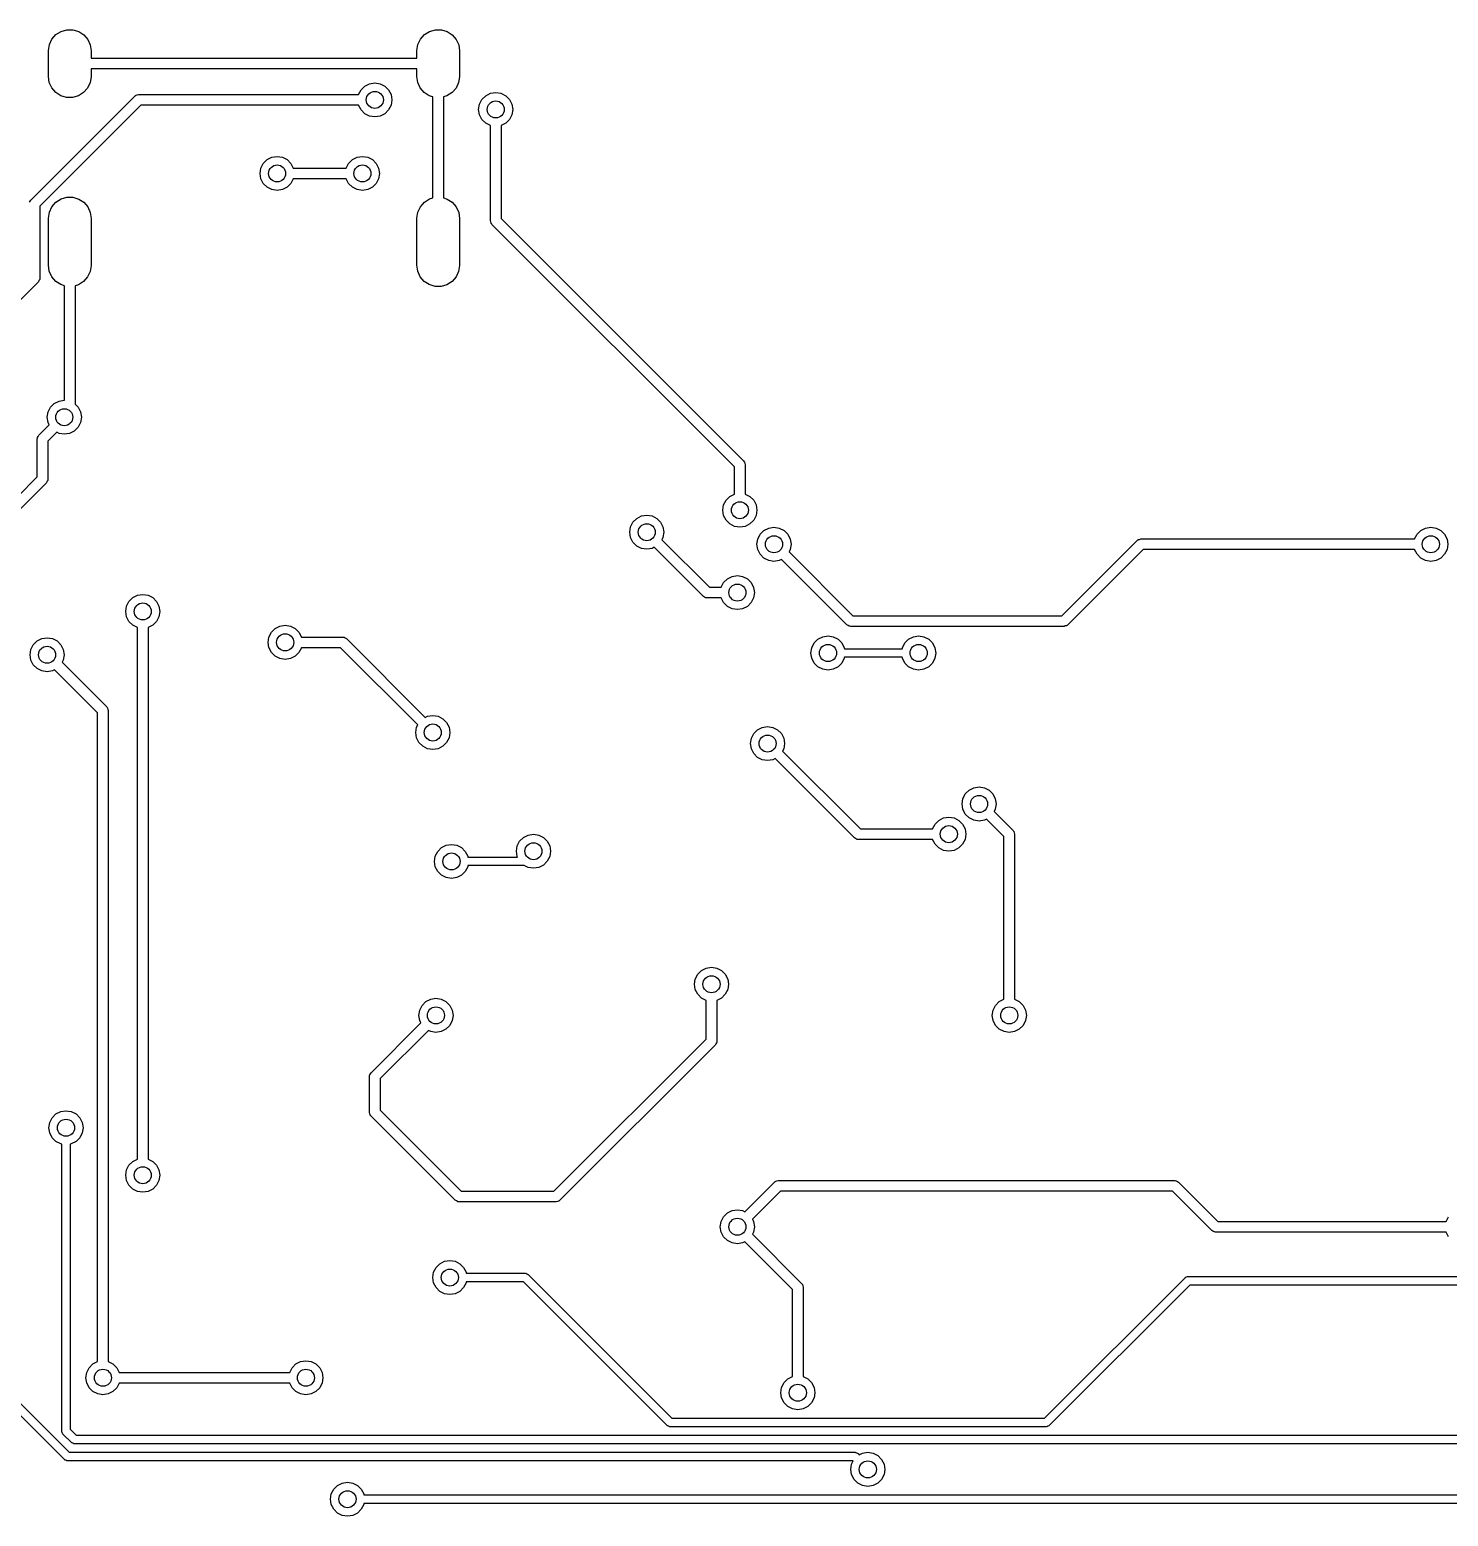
# Model space of a CAD drawing. Extents: x 3.47 to 9.53, y -3.06 to -0.6.
# Drawn here: x 4.171 to 5.481, y -1.968 to -0.596 of the extents above; entities that cross this region are included whole.
import ezdxf

# ---------------------------------------------------------------- set-up
doc = ezdxf.new("R2010")
doc.units = 0
doc.header["$MEASUREMENT"] = 0
doc.layers.add('BLACK', color=7, linetype='CONTINUOUS')

msp = doc.modelspace()

# ---------------------------------------------------------------- linework, layer by layer
at = {"layer": 'BLACK', "linetype": 'CONTINUOUS'}
for p, q in [((4.19175, -0.60435), (4.19544, -0.600166)), ((4.19544, -0.600166), (4.20016, -0.597188)), ((4.20016, -0.597188), (4.20553, -0.595654)), ((4.20553, -0.595654), (4.21111, -0.595688)), ((4.21111, -0.595688), (4.21646, -0.597288)), ((4.21646, -0.597288), (4.22114, -0.600323)), ((4.22114, -0.600323), (4.22478, -0.604551)), ((4.5319, -0.60435), (4.5356, -0.600166)), ((4.5356, -0.600166), (4.54032, -0.597188)), ((4.54032, -0.597188), (4.54569, -0.595654)), ((4.54569, -0.595654), (4.55127, -0.595688)), ((4.55127, -0.595688), (4.55661, -0.597288)), ((4.55661, -0.597288), (4.5613, -0.600323)), ((4.5613, -0.600323), (4.56494, -0.604551)), ((4.18851, -0.615157), (4.18852, -0.614917)), ((4.18851, -0.638779), (4.18851, -0.615157)), ((4.18852, -0.614917), (4.18938, -0.609402)), ((4.18938, -0.609402), (4.19175, -0.60435)), ((4.22478, -0.604551), (4.22709, -0.609632)), ((4.22709, -0.609632), (4.22789, -0.615157)), ((4.22789, -0.615157), (4.22789, -0.622047)), ((4.52867, -0.614917), (4.52953, -0.609402)), ((4.52867, -0.615157), (4.52867, -0.614917)), ((4.52867, -0.622047), (4.52867, -0.615157)), ((4.52953, -0.609402), (4.5319, -0.60435)), ((4.56494, -0.604551), (4.56725, -0.609632)), ((4.56725, -0.609632), (4.56804, -0.615157)), ((4.56804, -0.615157), (4.56804, -0.638779)), ((4.22789, -0.622047), (4.52867, -0.622047)), ((4.18931, -0.644304), (4.18851, -0.638779)), ((4.19162, -0.649385), (4.18931, -0.644304)), ((4.22702, -0.644535), (4.22465, -0.649587)), ((4.22788, -0.63902), (4.22702, -0.644535)), ((4.22789, -0.638779), (4.22788, -0.63902)), ((4.52867, -0.631889), (4.22789, -0.631889)), ((4.22789, -0.631889), (4.22789, -0.638779)), ((4.48496, -0.645475), (4.48983, -0.644705)), ((4.48983, -0.644705), (4.49469, -0.645475)), ((4.52867, -0.638779), (4.52867, -0.631889)), ((4.52946, -0.644304), (4.52867, -0.638779)), ((4.53177, -0.649385), (4.52946, -0.644304)), ((4.56718, -0.644535), (4.56481, -0.649587)), ((4.56804, -0.63902), (4.56718, -0.644535)), ((4.56804, -0.638779), (4.56804, -0.63902)), ((4.17226, -0.752956), (4.26824, -0.656973)), ((4.19526, -0.653613), (4.19162, -0.649385)), ((4.19994, -0.656649), (4.19526, -0.653613)), ((4.20529, -0.658248), (4.19994, -0.656649)), ((4.21087, -0.658282), (4.20529, -0.658248)), ((4.21624, -0.656748), (4.21087, -0.658282)), ((4.22096, -0.65377), (4.21624, -0.656748)), ((4.22465, -0.649587), (4.22096, -0.65377)), ((4.26824, -0.656973), (4.26894, -0.656449)), ((4.26894, -0.656449), (4.26906, -0.656311)), ((4.26906, -0.656311), (4.26917, -0.65628)), ((4.26917, -0.65628), (4.26937, -0.656128)), ((4.26937, -0.656128), (4.27056, -0.655873)), ((4.27056, -0.655873), (4.27172, -0.655531)), ((4.27172, -0.655531), (4.47488, -0.655531)), ((4.47488, -0.655531), (4.47709, -0.651196)), ((4.47709, -0.651196), (4.48057, -0.647712)), ((4.48057, -0.647712), (4.48496, -0.645475)), ((4.49469, -0.645475), (4.49908, -0.647712)), ((4.49908, -0.647712), (4.50257, -0.651196)), ((4.50257, -0.651196), (4.5048, -0.655586)), ((4.5048, -0.655586), (4.50558, -0.660453)), ((4.53542, -0.653613), (4.53177, -0.649385)), ((4.5401, -0.656649), (4.53542, -0.653613)), ((4.54344, -0.657646), (4.5401, -0.656649)), ((4.54344, -0.751022), (4.54344, -0.657646)), ((4.5564, -0.656748), (4.55328, -0.657639)), ((4.55328, -0.657639), (4.55328, -0.751014)), ((4.56112, -0.65377), (4.5564, -0.656748)), ((4.56481, -0.649587), (4.56112, -0.65377)), ((4.58864, -0.660035), (4.59212, -0.656551)), ((4.59212, -0.656551), (4.59651, -0.654314)), ((4.59651, -0.654314), (4.60138, -0.653543)), ((4.60138, -0.653543), (4.60624, -0.654314)), ((4.60624, -0.654314), (4.61063, -0.656551)), ((4.61063, -0.656551), (4.61412, -0.660035)), ((4.27376, -0.665374), (4.18066, -0.758474)), ((4.47488, -0.665374), (4.27376, -0.665374)), ((4.47709, -0.669709), (4.47488, -0.665374)), ((4.48057, -0.673193), (4.47709, -0.669709)), ((4.50257, -0.669709), (4.49908, -0.673193)), ((4.5048, -0.665319), (4.50257, -0.669709)), ((4.50558, -0.660453), (4.5048, -0.665319)), ((4.58563, -0.669291), (4.5864, -0.664425)), ((4.5864, -0.674157), (4.58563, -0.669291)), ((4.5864, -0.664425), (4.58864, -0.660035)), ((4.61412, -0.660035), (4.61635, -0.664425)), ((4.61635, -0.664425), (4.61712, -0.669291)), ((4.61712, -0.669291), (4.61635, -0.674157)), ((4.48496, -0.67543), (4.48057, -0.673193)), ((4.48983, -0.676201), (4.48496, -0.67543)), ((4.49469, -0.67543), (4.48983, -0.676201)), ((4.49908, -0.673193), (4.49469, -0.67543)), ((4.58864, -0.678547), (4.5864, -0.674157)), ((4.59212, -0.682031), (4.58864, -0.678547)), ((4.59645, -0.68424), (4.59212, -0.682031)), ((4.59645, -0.771968), (4.59645, -0.68424)), ((4.61063, -0.682031), (4.6063, -0.68424)), ((4.6063, -0.68424), (4.6063, -0.76993)), ((4.61412, -0.678547), (4.61063, -0.682031)), ((4.61635, -0.674157), (4.61412, -0.678547)), ((4.39035, -0.715606), (4.39474, -0.713369)), ((4.39474, -0.713369), (4.39961, -0.712598)), ((4.39961, -0.712598), (4.40447, -0.713369)), ((4.40447, -0.713369), (4.40886, -0.715606)), ((4.46909, -0.715606), (4.47348, -0.713369)), ((4.47348, -0.713369), (4.47835, -0.712598)), ((4.47835, -0.712598), (4.48321, -0.713369)), ((4.48321, -0.713369), (4.4876, -0.715606)), ((4.38386, -0.728346), (4.38463, -0.72348)), ((4.38463, -0.72348), (4.38687, -0.71909)), ((4.38687, -0.71909), (4.39035, -0.715606)), ((4.40886, -0.715606), (4.41235, -0.71909)), ((4.41235, -0.71909), (4.41456, -0.723425)), ((4.41456, -0.723425), (4.4634, -0.723425)), ((4.4634, -0.723425), (4.46561, -0.71909)), ((4.46561, -0.71909), (4.46909, -0.715606)), ((4.4876, -0.715606), (4.49109, -0.71909)), ((4.49109, -0.71909), (4.49332, -0.72348)), ((4.49332, -0.72348), (4.49409, -0.728346)), ((4.38463, -0.733213), (4.38386, -0.728346)), ((4.38687, -0.737603), (4.38463, -0.733213)), ((4.39035, -0.741087), (4.38687, -0.737603)), ((4.39474, -0.743324), (4.39035, -0.741087)), ((4.40886, -0.741087), (4.40447, -0.743324)), ((4.41235, -0.737603), (4.40886, -0.741087)), ((4.41456, -0.733268), (4.41235, -0.737603)), ((4.4634, -0.733268), (4.41456, -0.733268)), ((4.46561, -0.737603), (4.4634, -0.733268)), ((4.46909, -0.741087), (4.46561, -0.737603)), ((4.47348, -0.743324), (4.46909, -0.741087)), ((4.4876, -0.741087), (4.48321, -0.743324)), ((4.49109, -0.737603), (4.4876, -0.741087)), ((4.49332, -0.733213), (4.49109, -0.737603)), ((4.49409, -0.728346), (4.49332, -0.733213)), ((4.17102, -0.755038), (4.17168, -0.75402)), ((4.17168, -0.75402), (4.17226, -0.752956)), ((4.19175, -0.759074), (4.19544, -0.754891)), ((4.19544, -0.754891), (4.20016, -0.751912)), ((4.20016, -0.751912), (4.20553, -0.750379)), ((4.20553, -0.750379), (4.21111, -0.750413)), ((4.21111, -0.750413), (4.21646, -0.752012)), ((4.21646, -0.752012), (4.22114, -0.755048)), ((4.22114, -0.755048), (4.22478, -0.759276)), ((4.39961, -0.744094), (4.39474, -0.743324)), ((4.40447, -0.743324), (4.39961, -0.744094)), ((4.47835, -0.744094), (4.47348, -0.743324)), ((4.48321, -0.743324), (4.47835, -0.744094)), ((4.5319, -0.759074), (4.5356, -0.754891)), ((4.5356, -0.754891), (4.54032, -0.751912)), ((4.54032, -0.751912), (4.54344, -0.751022)), ((4.55328, -0.751014), (4.55661, -0.752012)), ((4.55661, -0.752012), (4.5613, -0.755048)), ((4.5613, -0.755048), (4.56494, -0.759276)), ((4.18066, -0.758474), (4.18066, -0.824928)), ((4.18852, -0.769641), (4.18938, -0.764126)), ((4.18938, -0.764126), (4.19175, -0.759074)), ((4.22478, -0.759276), (4.22709, -0.764357)), ((4.22709, -0.764357), (4.22789, -0.769882)), ((4.52867, -0.769641), (4.52953, -0.764126)), ((4.52953, -0.764126), (4.5319, -0.759074)), ((4.56494, -0.759276), (4.56725, -0.764357)), ((4.56725, -0.764357), (4.56804, -0.769882)), ((4.18851, -0.769882), (4.18852, -0.769641)), ((4.18851, -0.813189), (4.18851, -0.769882)), ((4.22789, -0.769882), (4.22789, -0.813189)), ((4.52867, -0.769882), (4.52867, -0.769641)), ((4.52867, -0.813189), (4.52867, -0.769882)), ((4.56804, -0.769882), (4.56804, -0.813189)), ((4.5968, -0.773132), (4.59645, -0.771968)), ((4.59705, -0.774317), (4.5968, -0.773132)), ((4.5972, -0.774521), (4.59705, -0.774317)), ((4.59723, -0.774627), (4.5972, -0.774521)), ((4.59737, -0.774746), (4.59723, -0.774627)), ((4.5979, -0.775448), (4.59737, -0.774746)), ((4.82185, -0.999403), (4.5979, -0.775448)), ((4.6063, -0.76993), (4.83025, -0.993884)), ((4.18931, -0.818714), (4.18851, -0.813189)), ((4.19162, -0.823794), (4.18931, -0.818714)), ((4.22702, -0.818944), (4.22465, -0.823996)), ((4.22788, -0.813429), (4.22702, -0.818944)), ((4.22789, -0.813189), (4.22788, -0.813429)), ((4.52946, -0.818714), (4.52867, -0.813189)), ((4.53177, -0.823794), (4.52946, -0.818714)), ((4.56718, -0.818944), (4.56481, -0.823996)), ((4.56804, -0.813429), (4.56718, -0.818944)), ((4.56804, -0.813189), (4.56804, -0.813429)), ((4.17922, -0.828408), (4.09154, -0.916091)), ((4.1798, -0.827344), (4.17922, -0.828408)), ((4.18046, -0.826326), (4.1798, -0.827344)), ((4.18049, -0.826074), (4.18046, -0.826326)), ((4.18055, -0.825976), (4.18049, -0.826074)), ((4.18066, -0.824928), (4.18053, -0.825795)), ((4.18053, -0.825795), (4.18055, -0.825976)), ((4.19526, -0.828023), (4.19162, -0.823794)), ((4.19994, -0.831058), (4.19526, -0.828023)), ((4.20328, -0.832056), (4.19994, -0.831058)), ((4.20328, -0.937816), (4.20328, -0.832056)), ((4.21624, -0.831158), (4.21312, -0.832049)), ((4.21312, -0.832049), (4.21312, -0.941518)), ((4.22096, -0.82818), (4.21624, -0.831158)), ((4.22465, -0.823996), (4.22096, -0.82818)), ((4.53542, -0.828023), (4.53177, -0.823794)), ((4.5401, -0.831058), (4.53542, -0.828023)), ((4.54545, -0.832657), (4.5401, -0.831058)), ((4.55103, -0.832692), (4.54545, -0.832657)), ((4.5564, -0.831158), (4.55103, -0.832692)), ((4.56112, -0.82818), (4.5564, -0.831158)), ((4.56481, -0.823996), (4.56112, -0.82818)), ((4.18817, -0.948677), (4.19041, -0.944287)), ((4.19041, -0.944287), (4.19389, -0.940803)), ((4.19389, -0.940803), (4.19828, -0.938566)), ((4.19828, -0.938566), (4.20315, -0.937795)), ((4.20315, -0.937795), (4.20328, -0.937816)), ((4.21312, -0.941518), (4.21589, -0.944287)), ((4.21589, -0.944287), (4.21813, -0.948677)), ((4.17963, -0.970105), (4.18924, -0.960497)), ((4.1874, -0.953543), (4.18817, -0.948677)), ((4.18817, -0.95841), (4.1874, -0.953543)), ((4.18924, -0.960497), (4.18817, -0.95841)), ((4.21813, -0.95841), (4.21589, -0.9628)), ((4.21813, -0.948677), (4.2189, -0.953543)), ((4.2189, -0.953543), (4.21813, -0.95841)), ((4.17819, -0.973585), (4.17831, -0.972718)), ((4.17819, -1.00855), (4.17819, -0.973585)), ((4.1783, -0.972537), (4.17835, -0.97244)), ((4.17831, -0.972718), (4.1783, -0.972537)), ((4.17835, -0.97244), (4.17839, -0.972188)), ((4.17839, -0.972188), (4.17905, -0.971169)), ((4.17905, -0.971169), (4.17963, -0.970105)), ((4.1962, -0.967457), (4.18803, -0.975624)), ((4.19828, -0.968521), (4.1962, -0.967457)), ((4.20315, -0.969291), (4.19828, -0.968521)), ((4.20802, -0.968521), (4.20315, -0.969291)), ((4.21241, -0.966284), (4.20802, -0.968521)), ((4.21589, -0.9628), (4.21241, -0.966284)), ((4.18803, -0.975624), (4.18803, -1.01059)), ((4.82185, -1.02442), (4.82185, -0.999403)), ((4.83025, -0.993884), (4.83078, -0.994587)), ((4.83078, -0.994587), (4.83091, -0.994706)), ((4.83091, -0.994706), (4.83094, -0.994812)), ((4.83094, -0.994812), (4.8311, -0.995016)), ((4.8311, -0.995016), (4.83135, -0.996201)), ((4.83135, -0.996201), (4.83169, -0.997364)), ((4.83169, -0.997364), (4.83169, -1.02442)), ((4.08707, -1.09967), (4.17819, -1.00855)), ((4.18659, -1.01407), (4.09547, -1.10519)), ((4.18717, -1.01301), (4.18659, -1.01407)), ((4.18783, -1.01199), (4.18717, -1.01301)), ((4.18786, -1.01174), (4.18783, -1.01199)), ((4.18792, -1.01164), (4.18786, -1.01174)), ((4.18803, -1.01059), (4.1879, -1.01146)), ((4.1879, -1.01146), (4.18792, -1.01164)), ((4.81403, -1.03011), (4.81752, -1.02663)), ((4.81752, -1.02663), (4.82185, -1.02442)), ((4.83169, -1.02442), (4.83603, -1.02663)), ((4.83603, -1.02663), (4.83951, -1.03011)), ((4.81102, -1.03937), (4.81179, -1.0345)), ((4.81179, -1.04424), (4.81102, -1.03937)), ((4.81179, -1.0345), (4.81403, -1.03011)), ((4.83951, -1.03011), (4.84175, -1.0345)), ((4.84175, -1.0345), (4.84252, -1.03937)), ((4.84252, -1.03937), (4.84175, -1.04424)), ((4.72506, -1.05971), (4.72583, -1.05484)), ((4.72583, -1.05484), (4.72807, -1.05045)), ((4.72807, -1.05045), (4.73155, -1.04697)), ((4.73155, -1.04697), (4.73595, -1.04473)), ((4.73595, -1.04473), (4.74081, -1.04396)), ((4.74081, -1.04396), (4.74568, -1.04473)), ((4.74568, -1.04473), (4.75007, -1.04697)), ((4.75007, -1.04697), (4.75355, -1.05045)), ((4.75355, -1.05045), (4.75579, -1.05484)), ((4.75579, -1.05484), (4.75656, -1.05971)), ((4.81403, -1.04863), (4.81179, -1.04424)), ((4.81752, -1.05211), (4.81403, -1.04863)), ((4.82191, -1.05435), (4.81752, -1.05211)), ((4.82677, -1.05512), (4.82191, -1.05435)), ((4.83164, -1.05435), (4.82677, -1.05512)), ((4.83603, -1.05211), (4.83164, -1.05435)), ((4.83951, -1.04863), (4.83603, -1.05211)), ((4.84175, -1.04424), (4.83951, -1.04863)), ((4.84901, -1.05813), (4.8534, -1.05589)), ((4.8534, -1.05589), (4.85827, -1.05512)), ((4.85827, -1.05512), (4.86313, -1.05589)), ((4.86313, -1.05589), (4.86752, -1.05813)), ((5.45531, -1.05813), (5.4597, -1.05589)), ((5.4597, -1.05589), (5.46457, -1.05512)), ((5.46457, -1.05512), (5.46943, -1.05589)), ((5.46943, -1.05589), (5.47382, -1.05813)), ((4.72583, -1.06458), (4.72506, -1.05971)), ((4.72807, -1.06897), (4.72583, -1.06458)), ((4.73155, -1.07245), (4.72807, -1.06897)), ((4.75579, -1.06458), (4.75473, -1.06666)), ((4.75473, -1.06666), (4.79862, -1.11056)), ((4.75656, -1.05971), (4.75579, -1.06458)), ((4.84252, -1.07087), (4.84329, -1.066)), ((4.84329, -1.066), (4.84553, -1.06161)), ((4.84553, -1.06161), (4.84901, -1.05813)), ((4.86752, -1.05813), (4.87101, -1.06161)), ((4.87101, -1.06161), (4.87324, -1.066)), ((4.87324, -1.066), (4.87402, -1.07087)), ((5.12397, -1.13679), (5.19337, -1.06739)), ((5.19337, -1.06739), (5.19407, -1.06686)), ((5.19407, -1.06686), (5.19419, -1.06672)), ((5.19419, -1.06672), (5.1943, -1.06669)), ((5.1943, -1.06669), (5.1945, -1.06654)), ((5.1945, -1.06654), (5.19569, -1.06629)), ((5.19569, -1.06629), (5.19685, -1.06594)), ((5.19685, -1.06594), (5.44962, -1.06594)), ((5.44962, -1.06594), (5.45183, -1.06161)), ((5.45183, -1.06161), (5.45531, -1.05813)), ((5.47382, -1.05813), (5.47731, -1.06161)), ((5.47731, -1.06161), (5.47954, -1.066)), ((5.47954, -1.066), (5.48031, -1.07087)), ((4.73595, -1.07469), (4.73155, -1.07245)), ((4.74081, -1.07546), (4.73595, -1.07469)), ((4.74568, -1.07469), (4.74081, -1.07546)), ((4.74777, -1.07362), (4.74568, -1.07469)), ((4.79311, -1.11896), (4.74777, -1.07362)), ((4.84329, -1.07573), (4.84252, -1.07087)), ((4.84553, -1.08012), (4.84329, -1.07573)), ((4.84901, -1.08361), (4.84553, -1.08012)), ((4.8534, -1.08584), (4.84901, -1.08361)), ((4.87324, -1.07573), (4.87218, -1.07782)), ((4.87218, -1.07782), (4.93115, -1.13679)), ((4.87402, -1.07087), (4.87324, -1.07573)), ((5.19889, -1.07579), (5.12948, -1.14519)), ((5.44962, -1.07579), (5.19889, -1.07579)), ((5.45183, -1.08012), (5.44962, -1.07579)), ((5.45531, -1.08361), (5.45183, -1.08012)), ((5.4597, -1.08584), (5.45531, -1.08361)), ((5.47382, -1.08361), (5.46943, -1.08584)), ((5.47731, -1.08012), (5.47382, -1.08361)), ((5.47954, -1.07573), (5.47731, -1.08012)), ((5.48031, -1.07087), (5.47954, -1.07573)), ((4.85827, -1.08661), (4.8534, -1.08584)), ((4.86313, -1.08584), (4.85827, -1.08661)), ((4.86522, -1.08478), (4.86313, -1.08584)), ((4.92563, -1.14519), (4.86522, -1.08478)), ((5.46457, -1.08661), (5.4597, -1.08584)), ((5.46943, -1.08584), (5.46457, -1.08661)), ((4.79862, -1.11056), (4.80952, -1.11056)), ((4.80952, -1.11056), (4.81173, -1.10623)), ((4.81173, -1.10623), (4.81522, -1.10274)), ((4.81522, -1.10274), (4.81961, -1.10051)), ((4.81961, -1.10051), (4.82447, -1.09974)), ((4.82447, -1.09974), (4.82934, -1.10051)), ((4.82934, -1.10051), (4.83373, -1.10274)), ((4.83373, -1.10274), (4.83721, -1.10623)), ((4.83721, -1.10623), (4.83945, -1.11062)), ((4.83945, -1.11062), (4.84022, -1.11549)), ((4.26061, -1.12803), (4.26285, -1.12364)), ((4.26285, -1.12364), (4.26633, -1.12015)), ((4.26633, -1.12015), (4.27072, -1.11792)), ((4.27072, -1.11792), (4.27559, -1.11715)), ((4.27559, -1.11715), (4.28045, -1.11792)), ((4.28045, -1.11792), (4.28484, -1.12015)), ((4.28484, -1.12015), (4.28833, -1.12364)), ((4.28833, -1.12364), (4.29057, -1.12803)), ((4.79417, -1.11955), (4.79311, -1.11896)), ((4.79519, -1.1202), (4.79417, -1.11955)), ((4.79544, -1.12024), (4.79519, -1.1202)), ((4.79554, -1.12029), (4.79544, -1.12024)), ((4.79572, -1.12028), (4.79554, -1.12029)), ((4.79659, -1.12041), (4.79572, -1.12028)), ((4.80952, -1.12041), (4.79659, -1.12041)), ((4.81173, -1.12474), (4.80952, -1.12041)), ((4.81522, -1.12823), (4.81173, -1.12474)), ((4.83721, -1.12474), (4.83373, -1.12823)), ((4.83945, -1.12035), (4.83721, -1.12474)), ((4.84022, -1.11549), (4.83945, -1.12035)), ((4.25984, -1.13289), (4.26061, -1.12803)), ((4.26061, -1.13776), (4.25984, -1.13289)), ((4.26285, -1.14215), (4.26061, -1.13776)), ((4.29057, -1.13776), (4.28833, -1.14215)), ((4.29057, -1.12803), (4.29134, -1.13289)), ((4.29134, -1.13289), (4.29057, -1.13776)), ((4.81961, -1.13046), (4.81522, -1.12823)), ((4.82447, -1.13123), (4.81961, -1.13046)), ((4.82934, -1.13046), (4.82447, -1.13123)), ((4.83373, -1.12823), (4.82934, -1.13046)), ((4.93115, -1.13679), (5.12397, -1.13679)), ((4.26633, -1.14563), (4.26285, -1.14215)), ((4.27067, -1.14784), (4.26633, -1.14563)), ((4.27067, -1.6386), (4.27067, -1.14784)), ((4.28484, -1.14563), (4.28051, -1.14784)), ((4.28051, -1.14784), (4.28051, -1.63859)), ((4.28833, -1.14215), (4.28484, -1.14563)), ((4.39207, -1.15655), (4.39431, -1.15216)), ((4.39431, -1.15216), (4.39779, -1.14868)), ((4.39779, -1.14868), (4.40218, -1.14644)), ((4.40218, -1.14644), (4.40705, -1.14567)), ((4.40705, -1.14567), (4.41191, -1.14644)), ((4.41191, -1.14644), (4.4163, -1.14868)), ((4.4163, -1.14868), (4.41979, -1.15216)), ((4.41979, -1.15216), (4.422, -1.1565)), ((4.9267, -1.14577), (4.92563, -1.14519)), ((4.92772, -1.14643), (4.9267, -1.14577)), ((4.92797, -1.14647), (4.92772, -1.14643)), ((4.92807, -1.14652), (4.92797, -1.14647)), ((4.92825, -1.14651), (4.92807, -1.14652)), ((4.92911, -1.14663), (4.92825, -1.14651)), ((5.126, -1.14663), (4.92911, -1.14663)), ((5.12717, -1.14629), (5.126, -1.14663)), ((5.12835, -1.14604), (5.12717, -1.14629)), ((5.12856, -1.14589), (5.12835, -1.14604)), ((5.12866, -1.14585), (5.12856, -1.14589)), ((5.12878, -1.14572), (5.12866, -1.14585)), ((5.12948, -1.14519), (5.12878, -1.14572)), ((4.17228, -1.168), (4.17452, -1.16361)), ((4.17452, -1.16361), (4.178, -1.16013)), ((4.178, -1.16013), (4.18239, -1.15789)), ((4.18239, -1.15789), (4.18726, -1.15712)), ((4.18726, -1.15712), (4.19213, -1.15789)), ((4.19213, -1.15789), (4.19652, -1.16013)), ((4.19652, -1.16013), (4.2, -1.16361)), ((4.2, -1.16361), (4.20224, -1.168)), ((4.3913, -1.16142), (4.39207, -1.15655)), ((4.39207, -1.16628), (4.3913, -1.16142)), ((4.39431, -1.17067), (4.39207, -1.16628)), ((4.422, -1.16634), (4.41979, -1.17067)), ((4.422, -1.1565), (4.46006, -1.1565)), ((4.45802, -1.16634), (4.422, -1.16634)), ((4.52939, -1.23771), (4.45802, -1.16634)), ((4.46006, -1.1565), (4.46093, -1.15662)), ((4.46093, -1.15662), (4.46111, -1.15661)), ((4.46111, -1.15661), (4.4612, -1.15666)), ((4.4612, -1.15666), (4.46146, -1.1567)), ((4.46146, -1.1567), (4.46248, -1.15736)), ((4.46248, -1.15736), (4.46354, -1.15794)), ((4.46354, -1.15794), (4.53635, -1.23075)), ((4.89239, -1.17126), (4.89316, -1.16639)), ((4.89316, -1.16639), (4.89539, -1.162)), ((4.89539, -1.162), (4.89888, -1.15852)), ((4.89888, -1.15852), (4.90327, -1.15628)), ((4.90327, -1.15628), (4.90813, -1.15551)), ((4.90813, -1.15551), (4.913, -1.15628)), ((4.913, -1.15628), (4.91739, -1.15852)), ((4.91739, -1.15852), (4.92087, -1.162)), ((4.92087, -1.162), (4.92311, -1.16639)), ((4.92311, -1.16639), (4.92326, -1.16732)), ((4.97667, -1.16732), (4.97682, -1.16639)), ((4.97682, -1.16639), (4.97906, -1.162)), ((4.97906, -1.162), (4.98254, -1.15852)), ((4.98254, -1.15852), (4.98693, -1.15628)), ((4.98693, -1.15628), (4.9918, -1.15551)), ((4.9918, -1.15551), (4.99666, -1.15628)), ((4.99666, -1.15628), (5.00105, -1.15852)), ((5.00105, -1.15852), (5.00454, -1.162)), ((5.00454, -1.162), (5.00677, -1.16639)), ((5.00677, -1.16639), (5.00754, -1.17126)), ((4.17151, -1.17287), (4.17228, -1.168)), ((4.17228, -1.17773), (4.17151, -1.17287)), ((4.17452, -1.18212), (4.17228, -1.17773)), ((4.20224, -1.17773), (4.20117, -1.17982)), ((4.20117, -1.17982), (4.24232, -1.22097)), ((4.20224, -1.168), (4.20301, -1.17287)), ((4.20301, -1.17287), (4.20224, -1.17773)), ((4.39779, -1.17416), (4.39431, -1.17067)), ((4.40218, -1.17639), (4.39779, -1.17416)), ((4.40705, -1.17717), (4.40218, -1.17639)), ((4.41191, -1.17639), (4.40705, -1.17717)), ((4.4163, -1.17416), (4.41191, -1.17639)), ((4.41979, -1.17067), (4.4163, -1.17416)), ((4.89316, -1.17613), (4.89239, -1.17126)), ((4.89539, -1.18052), (4.89316, -1.17613)), ((4.89888, -1.184), (4.89539, -1.18052)), ((4.92087, -1.18052), (4.91739, -1.184)), ((4.92311, -1.17613), (4.92087, -1.18052)), ((4.92326, -1.1752), (4.92311, -1.17613)), ((4.92326, -1.16732), (4.97667, -1.16732)), ((4.97667, -1.1752), (4.92326, -1.1752)), ((4.97682, -1.17613), (4.97667, -1.1752)), ((4.97906, -1.18052), (4.97682, -1.17613)), ((4.98254, -1.184), (4.97906, -1.18052)), ((5.00454, -1.18052), (5.00105, -1.184)), ((5.00677, -1.17613), (5.00454, -1.18052)), ((5.00754, -1.17126), (5.00677, -1.17613)), ((4.178, -1.18561), (4.17452, -1.18212)), ((4.18239, -1.18784), (4.178, -1.18561)), ((4.18726, -1.18861), (4.18239, -1.18784)), ((4.19213, -1.18784), (4.18726, -1.18861)), ((4.19421, -1.18678), (4.19213, -1.18784)), ((4.23392, -1.22649), (4.19421, -1.18678)), ((4.90327, -1.18624), (4.89888, -1.184)), ((4.90813, -1.18701), (4.90327, -1.18624)), ((4.913, -1.18624), (4.90813, -1.18701)), ((4.91739, -1.184), (4.913, -1.18624)), ((4.98693, -1.18624), (4.98254, -1.184)), ((4.9918, -1.18701), (4.98693, -1.18624)), ((4.99666, -1.18624), (4.9918, -1.18701)), ((5.00105, -1.184), (4.99666, -1.18624)), ((4.24232, -1.22097), (4.24285, -1.22167)), ((4.24285, -1.22167), (4.24298, -1.22179)), ((4.24298, -1.22179), (4.24302, -1.2219)), ((4.23392, -1.8256), (4.23392, -1.22649)), ((4.24302, -1.2219), (4.24317, -1.2221)), ((4.24317, -1.2221), (4.24342, -1.22329)), ((4.24342, -1.22329), (4.24376, -1.22445)), ((4.24376, -1.22445), (4.24376, -1.8256)), ((4.53635, -1.23075), (4.53844, -1.22969)), ((4.53844, -1.22969), (4.54331, -1.22892)), ((4.54331, -1.22892), (4.54817, -1.22969)), ((4.54817, -1.22969), (4.55256, -1.23192)), ((4.55256, -1.23192), (4.55605, -1.23541)), ((4.55605, -1.23541), (4.55828, -1.2398)), ((4.52756, -1.24467), (4.52833, -1.2398)), ((4.52833, -1.24953), (4.52756, -1.24467)), ((4.52833, -1.2398), (4.52939, -1.23771)), ((4.55828, -1.2398), (4.55906, -1.24467)), ((4.55906, -1.24467), (4.55828, -1.24953)), ((4.83738, -1.25005), (4.83962, -1.24566)), ((4.83962, -1.24566), (4.8431, -1.24218)), ((4.8431, -1.24218), (4.84749, -1.23994)), ((4.84749, -1.23994), (4.85236, -1.23917)), ((4.85236, -1.23917), (4.85723, -1.23994)), ((4.85723, -1.23994), (4.86162, -1.24218)), ((4.86162, -1.24218), (4.8651, -1.24566)), ((4.8651, -1.24566), (4.86734, -1.25005)), ((4.53057, -1.25392), (4.52833, -1.24953)), ((4.53405, -1.25741), (4.53057, -1.25392)), ((4.53844, -1.25964), (4.53405, -1.25741)), ((4.54331, -1.26041), (4.53844, -1.25964)), ((4.54817, -1.25964), (4.54331, -1.26041)), ((4.55256, -1.25741), (4.54817, -1.25964)), ((4.55605, -1.25392), (4.55256, -1.25741)), ((4.55828, -1.24953), (4.55605, -1.25392)), ((4.83661, -1.25492), (4.83738, -1.25005)), ((4.83738, -1.25979), (4.83661, -1.25492)), ((4.83962, -1.26418), (4.83738, -1.25979)), ((4.86734, -1.25979), (4.86627, -1.26187)), ((4.86627, -1.26187), (4.93806, -1.33366)), ((4.86734, -1.25005), (4.86811, -1.25492)), ((4.86811, -1.25492), (4.86734, -1.25979)), ((4.8431, -1.26766), (4.83962, -1.26418)), ((4.84749, -1.2699), (4.8431, -1.26766)), ((4.85236, -1.27067), (4.84749, -1.2699)), ((4.85723, -1.2699), (4.85236, -1.27067)), ((4.85931, -1.26883), (4.85723, -1.2699)), ((4.93254, -1.34206), (4.85931, -1.26883)), ((5.03259, -1.30583), (5.03483, -1.30144)), ((5.03483, -1.30144), (5.03831, -1.29795)), ((5.03831, -1.29795), (5.0427, -1.29572)), ((5.0427, -1.29572), (5.04757, -1.29495)), ((5.04757, -1.29495), (5.05244, -1.29572)), ((5.05244, -1.29572), (5.05683, -1.29795)), ((5.05683, -1.29795), (5.06031, -1.30144)), ((5.06031, -1.30144), (5.06255, -1.30583)), ((5.03182, -1.31069), (5.03259, -1.30583)), ((5.03259, -1.31556), (5.03182, -1.31069)), ((5.03483, -1.31995), (5.03259, -1.31556)), ((5.06255, -1.31556), (5.06148, -1.31765)), ((5.06148, -1.31765), (5.07894, -1.3351)), ((5.06255, -1.30583), (5.06332, -1.31069)), ((5.06332, -1.31069), (5.06255, -1.31556)), ((5.00473, -1.33366), (5.00694, -1.32933)), ((5.00694, -1.32933), (5.01043, -1.32584)), ((5.01043, -1.32584), (5.01482, -1.3236)), ((5.01482, -1.3236), (5.01968, -1.32283)), ((5.01968, -1.32283), (5.02455, -1.3236)), ((5.02455, -1.3236), (5.02894, -1.32584)), ((5.02894, -1.32584), (5.03242, -1.32933)), ((5.03242, -1.32933), (5.03466, -1.33372)), ((5.03831, -1.32344), (5.03483, -1.31995)), ((5.0427, -1.32567), (5.03831, -1.32344)), ((5.04757, -1.32644), (5.0427, -1.32567)), ((5.05244, -1.32567), (5.04757, -1.32644)), ((5.05452, -1.32461), (5.05244, -1.32567)), ((5.07054, -1.34062), (5.05452, -1.32461)), ((4.62125, -1.34946), (4.62348, -1.34507)), ((4.62348, -1.34507), (4.62697, -1.34159)), ((4.62697, -1.34159), (4.63136, -1.33935)), ((4.63136, -1.33935), (4.63622, -1.33858)), ((4.63622, -1.33858), (4.64109, -1.33935)), ((4.64109, -1.33935), (4.64548, -1.34159)), ((4.64548, -1.34159), (4.64896, -1.34507)), ((4.64896, -1.34507), (4.6512, -1.34946)), ((4.93361, -1.34264), (4.93254, -1.34206)), ((4.93462, -1.3433), (4.93361, -1.34264)), ((4.93488, -1.34334), (4.93462, -1.3433)), ((4.93497, -1.34339), (4.93488, -1.34334)), ((4.93515, -1.34338), (4.93497, -1.34339)), ((4.93602, -1.3435), (4.93515, -1.34338)), ((5.00473, -1.3435), (4.93602, -1.3435)), ((4.93806, -1.33366), (5.00473, -1.33366)), ((5.00694, -1.34784), (5.00473, -1.3435)), ((5.03466, -1.34345), (5.03242, -1.34784)), ((5.03466, -1.33372), (5.03543, -1.33858)), ((5.03543, -1.33858), (5.03466, -1.34345)), ((5.07054, -1.49096), (5.07054, -1.34062)), ((5.07894, -1.3351), (5.07946, -1.3358)), ((5.07946, -1.3358), (5.0796, -1.33592)), ((5.0796, -1.33592), (5.07963, -1.33603)), ((5.07963, -1.33603), (5.07978, -1.33623)), ((5.07978, -1.33623), (5.08004, -1.33742)), ((5.08004, -1.33742), (5.08038, -1.33858)), ((5.08038, -1.33858), (5.08038, -1.49096)), ((4.54482, -1.36372), (4.54559, -1.35885)), ((4.54559, -1.35885), (4.54783, -1.35446)), ((4.54783, -1.35446), (4.55131, -1.35097)), ((4.55131, -1.35097), (4.5557, -1.34874)), ((4.5557, -1.34874), (4.56057, -1.34797)), ((4.56057, -1.34797), (4.56543, -1.34874)), ((4.56543, -1.34874), (4.56982, -1.35097)), ((4.56982, -1.35097), (4.57331, -1.35446)), ((4.57331, -1.35446), (4.57554, -1.35885)), ((4.57554, -1.35885), (4.57569, -1.35978)), ((4.62048, -1.35433), (4.62125, -1.34946)), ((4.62125, -1.3592), (4.62048, -1.35433)), ((4.6512, -1.34946), (4.65197, -1.35433)), ((4.65197, -1.35433), (4.6512, -1.3592)), ((5.01043, -1.35132), (5.00694, -1.34784)), ((5.01482, -1.35356), (5.01043, -1.35132)), ((5.01968, -1.35433), (5.01482, -1.35356)), ((5.02455, -1.35356), (5.01968, -1.35433)), ((5.02894, -1.35132), (5.02455, -1.35356)), ((5.03242, -1.34784), (5.02894, -1.35132)), ((4.54559, -1.36858), (4.54482, -1.36372)), ((4.54783, -1.37297), (4.54559, -1.36858)), ((4.57554, -1.36858), (4.57331, -1.37297)), ((4.57569, -1.36765), (4.57554, -1.36858)), ((4.57569, -1.35978), (4.62154, -1.35978)), ((4.62684, -1.36765), (4.57569, -1.36765)), ((4.62154, -1.35978), (4.62125, -1.3592)), ((4.62714, -1.36755), (4.62684, -1.36765)), ((4.62746, -1.3676), (4.62714, -1.36755)), ((4.62773, -1.36746), (4.62746, -1.3676)), ((4.63136, -1.36931), (4.62773, -1.36746)), ((4.63622, -1.37008), (4.63136, -1.36931)), ((4.64109, -1.36931), (4.63622, -1.37008)), ((4.64548, -1.36707), (4.64109, -1.36931)), ((4.64896, -1.36359), (4.64548, -1.36707)), ((4.6512, -1.3592), (4.64896, -1.36359)), ((4.55131, -1.37646), (4.54783, -1.37297)), ((4.5557, -1.37869), (4.55131, -1.37646)), ((4.56057, -1.37946), (4.5557, -1.37869)), ((4.56543, -1.37869), (4.56057, -1.37946)), ((4.56982, -1.37646), (4.56543, -1.37869)), ((4.57331, -1.37297), (4.56982, -1.37646)), ((4.78559, -1.47235), (4.78783, -1.46796)), ((4.78783, -1.46796), (4.79131, -1.46448)), ((4.79131, -1.46448), (4.7957, -1.46224)), ((4.7957, -1.46224), (4.80057, -1.46147)), ((4.80057, -1.46147), (4.80544, -1.46224)), ((4.80544, -1.46224), (4.80983, -1.46448)), ((4.80983, -1.46448), (4.81331, -1.46796)), ((4.81331, -1.46796), (4.81555, -1.47235)), ((4.78482, -1.47722), (4.78559, -1.47235)), ((4.78559, -1.48208), (4.78482, -1.47722)), ((4.78783, -1.48647), (4.78559, -1.48208)), ((4.81555, -1.48208), (4.81331, -1.48647)), ((4.81555, -1.47235), (4.81632, -1.47722)), ((4.81632, -1.47722), (4.81555, -1.48208)), ((4.5335, -1.49665), (4.53698, -1.49316)), ((4.53698, -1.49316), (4.54137, -1.49093)), ((4.54137, -1.49093), (4.54624, -1.49016)), ((4.54624, -1.49016), (4.5511, -1.49093)), ((4.5511, -1.49093), (4.55549, -1.49316)), ((4.55549, -1.49316), (4.55898, -1.49665)), ((4.79131, -1.48996), (4.78783, -1.48647)), ((4.79565, -1.49217), (4.79131, -1.48996)), ((4.79565, -1.52777), (4.79565, -1.49217)), ((4.80983, -1.48996), (4.80549, -1.49217)), ((4.80549, -1.49217), (4.80549, -1.52981)), ((4.81331, -1.48647), (4.80983, -1.48996)), ((5.06272, -1.49665), (5.0662, -1.49316)), ((5.0662, -1.49316), (5.07054, -1.49096)), ((5.08038, -1.49096), (5.08471, -1.49316)), ((5.08471, -1.49316), (5.0882, -1.49665)), ((4.53049, -1.5059), (4.53126, -1.50104)), ((4.53126, -1.51077), (4.53049, -1.5059)), ((4.53126, -1.50104), (4.5335, -1.49665)), ((4.55898, -1.49665), (4.56122, -1.50104)), ((4.56122, -1.50104), (4.56199, -1.5059)), ((4.56199, -1.5059), (4.56122, -1.51077)), ((5.05971, -1.5059), (5.06048, -1.50104)), ((5.06048, -1.51077), (5.05971, -1.5059)), ((5.06048, -1.50104), (5.06272, -1.49665)), ((5.0882, -1.49665), (5.09043, -1.50104)), ((5.09043, -1.50104), (5.0912, -1.5059)), ((5.0912, -1.5059), (5.09043, -1.51077)), ((4.48635, -1.55884), (4.53232, -1.51286)), ((4.53928, -1.51982), (4.49475, -1.56435)), ((4.53232, -1.51286), (4.53126, -1.51077)), ((4.54137, -1.52088), (4.53928, -1.51982)), ((4.54624, -1.52165), (4.54137, -1.52088)), ((4.5511, -1.52088), (4.54624, -1.52165)), ((4.55549, -1.51865), (4.5511, -1.52088)), ((4.55898, -1.51516), (4.55549, -1.51865)), ((4.56122, -1.51077), (4.55898, -1.51516)), ((5.06272, -1.51516), (5.06048, -1.51077)), ((5.0662, -1.51865), (5.06272, -1.51516)), ((5.07059, -1.52088), (5.0662, -1.51865)), ((5.07546, -1.52165), (5.07059, -1.52088)), ((5.08032, -1.52088), (5.07546, -1.52165)), ((5.08471, -1.51865), (5.08032, -1.52088)), ((5.0882, -1.51516), (5.08471, -1.51865)), ((5.09043, -1.51077), (5.0882, -1.51516)), ((4.65511, -1.66831), (4.79565, -1.52777)), ((4.80405, -1.53329), (4.66063, -1.67671)), ((4.80463, -1.53222), (4.80405, -1.53329)), ((4.80529, -1.5312), (4.80463, -1.53222)), ((4.80533, -1.53095), (4.80529, -1.5312)), ((4.80538, -1.53086), (4.80533, -1.53095)), ((4.80549, -1.52981), (4.80537, -1.53067)), ((4.80537, -1.53067), (4.80538, -1.53086)), ((4.48491, -1.56232), (4.48503, -1.56145)), ((4.48491, -1.59556), (4.48491, -1.56232)), ((4.48502, -1.56127), (4.48507, -1.56117)), ((4.48503, -1.56145), (4.48502, -1.56127)), ((4.48507, -1.56117), (4.48511, -1.56092)), ((4.48511, -1.56092), (4.48577, -1.5599)), ((4.48577, -1.5599), (4.48635, -1.55884)), ((4.49475, -1.56435), (4.49475, -1.59353)), ((4.18898, -1.60967), (4.18975, -1.6048)), ((4.18975, -1.6048), (4.19198, -1.60041)), ((4.19198, -1.60041), (4.19547, -1.59692)), ((4.19547, -1.59692), (4.19986, -1.59469)), ((4.19986, -1.59469), (4.20472, -1.59392)), ((4.20472, -1.59392), (4.20959, -1.59469)), ((4.20959, -1.59469), (4.21398, -1.59692)), ((4.21398, -1.59692), (4.21746, -1.60041)), ((4.21746, -1.60041), (4.2197, -1.6048)), ((4.2197, -1.6048), (4.22047, -1.60967)), ((4.48525, -1.59673), (4.48491, -1.59556)), ((4.4855, -1.59791), (4.48525, -1.59673)), ((4.48565, -1.59812), (4.4855, -1.59791)), ((4.48569, -1.59822), (4.48565, -1.59812)), ((4.48582, -1.59834), (4.48569, -1.59822)), ((4.48635, -1.59904), (4.48582, -1.59834)), ((4.56401, -1.67671), (4.48635, -1.59904)), ((4.49475, -1.59353), (4.56953, -1.66831)), ((4.18975, -1.61453), (4.18898, -1.60967)), ((4.19198, -1.61892), (4.18975, -1.61453)), ((4.19547, -1.62241), (4.19198, -1.61892)), ((4.21746, -1.61892), (4.21398, -1.62241)), ((4.2197, -1.61453), (4.21746, -1.61892)), ((4.22047, -1.60967), (4.2197, -1.61453)), ((4.19986, -1.62464), (4.19547, -1.62241)), ((4.20079, -1.62479), (4.19986, -1.62464)), ((4.20079, -1.88976), (4.20079, -1.62479)), ((4.20959, -1.62464), (4.20866, -1.62479)), ((4.20866, -1.62479), (4.20866, -1.88813)), ((4.21398, -1.62241), (4.20959, -1.62464)), ((4.26061, -1.64868), (4.26285, -1.64429)), ((4.26285, -1.64429), (4.26633, -1.6408)), ((4.26633, -1.6408), (4.27067, -1.6386)), ((4.28051, -1.63859), (4.28485, -1.6408)), ((4.28485, -1.6408), (4.28833, -1.64429)), ((4.28833, -1.64429), (4.29057, -1.64868)), ((4.25984, -1.65354), (4.26061, -1.64868)), ((4.26061, -1.65841), (4.25984, -1.65354)), ((4.26285, -1.6628), (4.26061, -1.65841)), ((4.29057, -1.65841), (4.28833, -1.6628)), ((4.29057, -1.64868), (4.29134, -1.65354)), ((4.29134, -1.65354), (4.29057, -1.65841)), ((4.83143, -1.6872), (4.8587, -1.65992)), ((4.8587, -1.65992), (4.85941, -1.6594)), ((4.85941, -1.6594), (4.85952, -1.65926)), ((4.85952, -1.65926), (4.85963, -1.65923)), ((4.85963, -1.65923), (4.85984, -1.65908)), ((4.85984, -1.65908), (4.86102, -1.65882)), ((4.86102, -1.65882), (4.86218, -1.65848)), ((4.86218, -1.65848), (5.22819, -1.65848)), ((5.22819, -1.65848), (5.22906, -1.65861)), ((5.22906, -1.65861), (5.22924, -1.6586)), ((5.22924, -1.6586), (5.22934, -1.65865)), ((5.22934, -1.65865), (5.22959, -1.65869)), ((5.22959, -1.65869), (5.23061, -1.65934)), ((5.23061, -1.65934), (5.23167, -1.65992)), ((5.23167, -1.65992), (5.26794, -1.69619)), ((4.26633, -1.66628), (4.26285, -1.6628)), ((4.27072, -1.66852), (4.26633, -1.66628)), ((4.27559, -1.66929), (4.27072, -1.66852)), ((4.28046, -1.66852), (4.27559, -1.66929)), ((4.28485, -1.66628), (4.28046, -1.66852)), ((4.28833, -1.6628), (4.28485, -1.66628)), ((4.56953, -1.66831), (4.65511, -1.66831)), ((4.86422, -1.66833), (4.83839, -1.69416)), ((5.22615, -1.66833), (4.86422, -1.66833)), ((5.26242, -1.70459), (5.22615, -1.66833)), ((4.56507, -1.67729), (4.56401, -1.67671)), ((4.56609, -1.67795), (4.56507, -1.67729)), ((4.56634, -1.67798), (4.56609, -1.67795)), ((4.56644, -1.67804), (4.56634, -1.67798)), ((4.56662, -1.67802), (4.56644, -1.67804)), ((4.56749, -1.67815), (4.56662, -1.67802)), ((4.65715, -1.67815), (4.56749, -1.67815)), ((4.65831, -1.67781), (4.65715, -1.67815)), ((4.6595, -1.67755), (4.65831, -1.67781)), ((4.6597, -1.6774), (4.6595, -1.67755)), ((4.65981, -1.67737), (4.6597, -1.6774)), ((4.65993, -1.67723), (4.65981, -1.67737)), ((4.66063, -1.67671), (4.65993, -1.67723)), ((4.81173, -1.69186), (4.81522, -1.68837)), ((4.81522, -1.68837), (4.81961, -1.68614)), ((4.81961, -1.68614), (4.82447, -1.68537)), ((4.82447, -1.68537), (4.82934, -1.68614)), ((4.82934, -1.68614), (4.83143, -1.6872)), ((4.80872, -1.70111), (4.8095, -1.69625)), ((4.8095, -1.70598), (4.80872, -1.70111)), ((4.8095, -1.69625), (4.81173, -1.69186)), ((4.83839, -1.69416), (4.83945, -1.69625)), ((4.83945, -1.69625), (4.84022, -1.70111)), ((4.84022, -1.70111), (4.83945, -1.70598)), ((5.26794, -1.69619), (5.47881, -1.69619)), ((5.47881, -1.69619), (5.48102, -1.69186)), ((4.81173, -1.71037), (4.8095, -1.70598)), ((4.81522, -1.71386), (4.81173, -1.71037)), ((4.81961, -1.71609), (4.81522, -1.71386)), ((4.83143, -1.71503), (4.82934, -1.71609)), ((4.87533, -1.75893), (4.83143, -1.71503)), ((4.83945, -1.70598), (4.83839, -1.70807)), ((4.83839, -1.70807), (4.88373, -1.75341)), ((5.26349, -1.70518), (5.26242, -1.70459)), ((5.26451, -1.70583), (5.26349, -1.70518)), ((5.26476, -1.70587), (5.26451, -1.70583)), ((5.26485, -1.70592), (5.26476, -1.70587)), ((5.26504, -1.70591), (5.26485, -1.70592)), ((5.2659, -1.70604), (5.26504, -1.70591)), ((5.47881, -1.70604), (5.2659, -1.70604)), ((5.48102, -1.71037), (5.47881, -1.70604)), ((4.82447, -1.71686), (4.81961, -1.71609)), ((4.82934, -1.71609), (4.82447, -1.71686)), ((4.54331, -1.74803), (4.54408, -1.74317)), ((4.54408, -1.74317), (4.54631, -1.73878)), ((4.54631, -1.73878), (4.5498, -1.73529)), ((4.5498, -1.73529), (4.55419, -1.73305)), ((4.55419, -1.73305), (4.55906, -1.73228)), ((4.55906, -1.73228), (4.56392, -1.73305)), ((4.56392, -1.73305), (4.56831, -1.73529)), ((4.56831, -1.73529), (4.5718, -1.73878)), ((4.5718, -1.73878), (4.57403, -1.74317)), ((4.57403, -1.74317), (4.57418, -1.74409)), ((4.54408, -1.7529), (4.54331, -1.74803)), ((4.54631, -1.75729), (4.54408, -1.7529)), ((4.57403, -1.7529), (4.5718, -1.75729)), ((4.57418, -1.75197), (4.57403, -1.7529)), ((4.57418, -1.74409), (4.62857, -1.74409)), ((4.62694, -1.75197), (4.57418, -1.75197)), ((4.75966, -1.88469), (4.62694, -1.75197)), ((4.62857, -1.74409), (4.62887, -1.74419)), ((4.62887, -1.74419), (4.62918, -1.74414)), ((4.62918, -1.74414), (4.63, -1.74456)), ((4.63, -1.74456), (4.63088, -1.74485)), ((4.63088, -1.74485), (4.63107, -1.7451)), ((4.63107, -1.7451), (4.63135, -1.74525)), ((4.63135, -1.74525), (4.76407, -1.87797)), ((4.88373, -1.75341), (4.88425, -1.75411)), ((4.88425, -1.75411), (4.88439, -1.75423)), ((4.88439, -1.75423), (4.88442, -1.75434)), ((4.88442, -1.75434), (4.88457, -1.75454)), ((4.88457, -1.75454), (4.88483, -1.75573)), ((4.88483, -1.75573), (4.88517, -1.75689)), ((4.88517, -1.75689), (4.88517, -1.83942)), ((5.10797, -1.87797), (5.23772, -1.74822)), ((5.24214, -1.75494), (5.11238, -1.88469)), ((5.23772, -1.74822), (5.238, -1.74807)), ((5.238, -1.74807), (5.23819, -1.74782)), ((5.23819, -1.74782), (5.23907, -1.74753)), ((5.23907, -1.74753), (5.23989, -1.74711)), ((5.23989, -1.74711), (5.2402, -1.74716)), ((5.2402, -1.74716), (5.24051, -1.74707)), ((5.24051, -1.74707), (5.65393, -1.74707)), ((5.6523, -1.75494), (5.24214, -1.75494)), ((4.5498, -1.76077), (4.54631, -1.75729)), ((4.55419, -1.76301), (4.5498, -1.76077)), ((4.55906, -1.76378), (4.55419, -1.76301)), ((4.56392, -1.76301), (4.55906, -1.76378)), ((4.56831, -1.76077), (4.56392, -1.76301)), ((4.5718, -1.75729), (4.56831, -1.76077)), ((4.87533, -1.83942), (4.87533, -1.75893)), ((4.2033, -1.91615), (4.08383, -1.79668)), ((4.09055, -1.79227), (4.20771, -1.90943)), ((4.22959, -1.82781), (4.23392, -1.8256)), ((4.24376, -1.8256), (4.2481, -1.82781)), ((4.41694, -1.82781), (4.42133, -1.82557)), ((4.42133, -1.82557), (4.4262, -1.8248)), ((4.4262, -1.8248), (4.43106, -1.82557)), ((4.43106, -1.82557), (4.43545, -1.82781)), ((4.2231, -1.84055), (4.22387, -1.83568)), ((4.22387, -1.83568), (4.2261, -1.83129)), ((4.2261, -1.83129), (4.22959, -1.82781)), ((4.2481, -1.82781), (4.25158, -1.83129)), ((4.25158, -1.83129), (4.25379, -1.83563)), ((4.25379, -1.83563), (4.41125, -1.83563)), ((4.41125, -1.83563), (4.41346, -1.83129)), ((4.41346, -1.83129), (4.41694, -1.82781)), ((4.43545, -1.82781), (4.43894, -1.83129)), ((4.43894, -1.83129), (4.44117, -1.83568)), ((4.44117, -1.83568), (4.44195, -1.84055)), ((4.87099, -1.84163), (4.87533, -1.83942)), ((4.88517, -1.83942), (4.8895, -1.84163)), ((4.22387, -1.84542), (4.2231, -1.84055)), ((4.2261, -1.84981), (4.22387, -1.84542)), ((4.22959, -1.85329), (4.2261, -1.84981)), ((4.23398, -1.85553), (4.22959, -1.85329)), ((4.2481, -1.85329), (4.24371, -1.85553)), ((4.25158, -1.84981), (4.2481, -1.85329)), ((4.25379, -1.84547), (4.25158, -1.84981)), ((4.41125, -1.84547), (4.25379, -1.84547)), ((4.41346, -1.84981), (4.41125, -1.84547)), ((4.41694, -1.85329), (4.41346, -1.84981)), ((4.42133, -1.85553), (4.41694, -1.85329)), ((4.43545, -1.85329), (4.43106, -1.85553)), ((4.43894, -1.84981), (4.43545, -1.85329)), ((4.44117, -1.84542), (4.43894, -1.84981)), ((4.44195, -1.84055), (4.44117, -1.84542)), ((4.8645, -1.85437), (4.86527, -1.8495)), ((4.86527, -1.8495), (4.86751, -1.84511)), ((4.86751, -1.84511), (4.87099, -1.84163)), ((4.8895, -1.84163), (4.89299, -1.84511)), ((4.89299, -1.84511), (4.89522, -1.8495)), ((4.89522, -1.8495), (4.896, -1.85437)), ((4.23884, -1.8563), (4.23398, -1.85553)), ((4.24371, -1.85553), (4.23884, -1.8563)), ((4.4262, -1.8563), (4.42133, -1.85553)), ((4.43106, -1.85553), (4.4262, -1.8563)), ((4.86527, -1.85924), (4.8645, -1.85437)), ((4.86751, -1.86363), (4.86527, -1.85924)), ((4.87099, -1.86711), (4.86751, -1.86363)), ((4.89299, -1.86363), (4.8895, -1.86711)), ((4.89522, -1.85924), (4.89299, -1.86363)), ((4.896, -1.85437), (4.89522, -1.85924)), ((4.76407, -1.87797), (5.10797, -1.87797)), ((4.87538, -1.86935), (4.87099, -1.86711)), ((4.88025, -1.87012), (4.87538, -1.86935)), ((4.88511, -1.86935), (4.88025, -1.87012)), ((4.8895, -1.86711), (4.88511, -1.86935)), ((4.20089, -1.89007), (4.20079, -1.88976)), ((4.20084, -1.89038), (4.20089, -1.89007)), ((4.20125, -1.8912), (4.20084, -1.89038)), ((4.20154, -1.89208), (4.20125, -1.8912)), ((4.2018, -1.89226), (4.20154, -1.89208)), ((4.20194, -1.89255), (4.2018, -1.89226)), ((4.20981, -1.90042), (4.20194, -1.89255)), ((4.20866, -1.88813), (4.21423, -1.8937)), ((4.21423, -1.8937), (5.59905, -1.8937)), ((4.75994, -1.88484), (4.75966, -1.88469)), ((4.76013, -1.88509), (4.75994, -1.88484)), ((4.76101, -1.88538), (4.76013, -1.88509)), ((4.76183, -1.8858), (4.76101, -1.88538)), ((4.76214, -1.88575), (4.76183, -1.8858)), ((4.76244, -1.88585), (4.76214, -1.88575)), ((5.1096, -1.88585), (4.76244, -1.88585)), ((5.1099, -1.88575), (5.1096, -1.88585)), ((5.11022, -1.8858), (5.1099, -1.88575)), ((5.11104, -1.88538), (5.11022, -1.8858)), ((5.11191, -1.88509), (5.11104, -1.88538)), ((5.1121, -1.88484), (5.11191, -1.88509)), ((5.11238, -1.88469), (5.1121, -1.88484)), ((4.2101, -1.90057), (4.20981, -1.90042)), ((4.21028, -1.90082), (4.2101, -1.90057)), ((4.21116, -1.90111), (4.21028, -1.90082)), ((4.21198, -1.90153), (4.21116, -1.90111)), ((4.2123, -1.90148), (4.21198, -1.90153)), ((4.2126, -1.90157), (4.2123, -1.90148)), ((5.59905, -1.90157), (4.2126, -1.90157)), ((4.20358, -1.91629), (4.2033, -1.91615)), ((4.20377, -1.91655), (4.20358, -1.91629)), ((4.20465, -1.91684), (4.20377, -1.91655)), ((4.20547, -1.91726), (4.20465, -1.91684)), ((4.20578, -1.91721), (4.20547, -1.91726)), ((4.20608, -1.9173), (4.20578, -1.91721)), ((4.93144, -1.9173), (4.20608, -1.9173)), ((4.20771, -1.90943), (4.93307, -1.90943)), ((4.92913, -1.92518), (4.9299, -1.92031)), ((4.9299, -1.92031), (4.93144, -1.9173)), ((4.93307, -1.90943), (4.93337, -1.90953)), ((4.93337, -1.90953), (4.93369, -1.90948)), ((4.93369, -1.90948), (4.93451, -1.9099)), ((4.93451, -1.9099), (4.93539, -1.91018)), ((4.93539, -1.91018), (4.93557, -1.91044)), ((4.93557, -1.91044), (4.93586, -1.91058)), ((4.93586, -1.91058), (4.93701, -1.91173)), ((4.93701, -1.91173), (4.94002, -1.9102)), ((4.94002, -1.9102), (4.94488, -1.90943)), ((4.94488, -1.90943), (4.94975, -1.9102)), ((4.94975, -1.9102), (4.95414, -1.91244)), ((4.95414, -1.91244), (4.95762, -1.91592)), ((4.95762, -1.91592), (4.95986, -1.92031)), ((4.95986, -1.92031), (4.96063, -1.92518)), ((4.9299, -1.93004), (4.92913, -1.92518)), ((4.93214, -1.93443), (4.9299, -1.93004)), ((4.93563, -1.93792), (4.93214, -1.93443)), ((4.95762, -1.93443), (4.95414, -1.93792)), ((4.95986, -1.93004), (4.95762, -1.93443)), ((4.96063, -1.92518), (4.95986, -1.93004)), ((4.44882, -1.95276), (4.44959, -1.94789)), ((4.44959, -1.94789), (4.45183, -1.9435)), ((4.45183, -1.9435), (4.45531, -1.94002)), ((4.45531, -1.94002), (4.4597, -1.93778)), ((4.4597, -1.93778), (4.46457, -1.93701)), ((4.46457, -1.93701), (4.46943, -1.93778)), ((4.46943, -1.93778), (4.47382, -1.94002)), ((4.47382, -1.94002), (4.47731, -1.9435)), ((4.47731, -1.9435), (4.47954, -1.94789)), ((4.47954, -1.94789), (4.47969, -1.94882)), ((4.47969, -1.94882), (4.50378, -1.94882)), ((4.50378, -1.94882), (4.5039, -1.94878)), ((4.5039, -1.94878), (6.26835, -1.94878)), ((4.94002, -1.94015), (4.93563, -1.93792)), ((4.94488, -1.94093), (4.94002, -1.94015)), ((4.94975, -1.94015), (4.94488, -1.94093)), ((4.95414, -1.93792), (4.94975, -1.94015)), ((4.44959, -1.95762), (4.44882, -1.95276)), ((4.45183, -1.96201), (4.44959, -1.95762)), ((4.45531, -1.9655), (4.45183, -1.96201)), ((4.47731, -1.96201), (4.47382, -1.9655)), ((4.47954, -1.95762), (4.47731, -1.96201)), ((4.47969, -1.95669), (4.47954, -1.95762)), ((4.50386, -1.95669), (4.47969, -1.95669)), ((4.50398, -1.95665), (4.50386, -1.95669)), ((6.26833, -1.95665), (4.50398, -1.95665)), ((4.4597, -1.96773), (4.45531, -1.9655)), ((4.46457, -1.9685), (4.4597, -1.96773)), ((4.46943, -1.96773), (4.46457, -1.9685)), ((4.47382, -1.9655), (4.46943, -1.96773))]:
    msp.add_line(p, q, dxfattribs=at)
at = {"layer": 'BLACK'}
for centre in [(4.48983, -0.660453), (4.60138, -0.669291), (4.39961, -0.728346), (4.47835, -0.728346), (4.20315, -0.953543), (4.82677, -1.03937), (4.74081, -1.05971), (4.85827, -1.07087), (5.46457, -1.07087), (4.82447, -1.11549), (4.27559, -1.13289), (4.18726, -1.17287), (4.40705, -1.16142), (4.90813, -1.17126), (4.9918, -1.17126), (4.54331, -1.24467), (4.85236, -1.25492), (5.04757, -1.31069), (5.01968, -1.33858), (4.56057, -1.36372), (4.63622, -1.35433), (4.80057, -1.47722), (4.54624, -1.5059), (5.07546, -1.5059), (4.20472, -1.60967), (4.27559, -1.65354), (4.82447, -1.70111), (4.55906, -1.74803), (4.23884, -1.84055), (4.4262, -1.84055), (4.88025, -1.85437), (4.94488, -1.92518), (4.46457, -1.95276)]:
    msp.add_circle(centre, 0.007874, dxfattribs=at)

doc.saveas('drawing.dxf')
